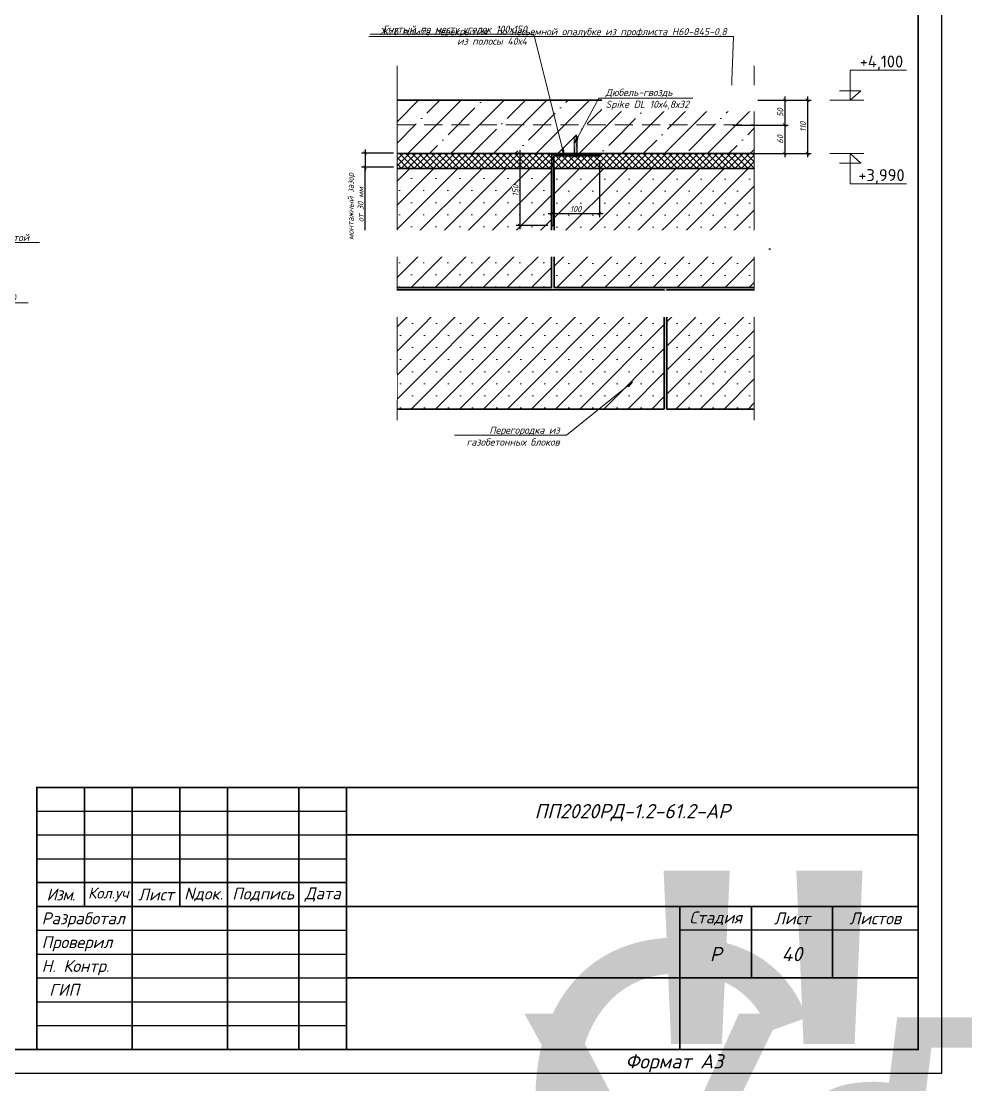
# Model space of a CAD drawing. Header units: millimetres. Extents: x -3689 to 2833879, y -661599 to -635850.
# Drawn here: x 2695755 to 2697738, y -660447 to -658215 of the extents above; entities that cross this region are included whole.
import ezdxf
from ezdxf import colors
from ezdxf.entities.mleader import LeaderData, LeaderLine
from ezdxf.enums import TextEntityAlignment as Align
from ezdxf.math import Vec2, Vec3

# ---------------------------------------------------------------- set-up
doc = ezdxf.new("R2018")
doc.units = ezdxf.units.MM
doc.header["$PDMODE"] = 35
doc.linetypes.add('невидимаяX2', pattern=[19.05, 12.7, -6.35])
doc.layers.get('Defpoints').update_dxf_attribs({"color": 4})
for name, color, linetype, lineweight in [('PDF _Заливка', 7, 'Continuous', 9), ('PDF _Основные линии', 7, 'Continuous', 35), ('PDF_Невидимые линии', 7, 'невидимаяX2', 20), ('PDF_Размеры', 7, 'Continuous', 20), ('PDF_Тонкая', 7, 'Continuous', 20), ('ВК-текст К1', 7, 'Continuous', 25), ('Выноски РД', 7, 'Continuous', 20)]:
    doc.layers.add(name, color=color, linetype=linetype, lineweight=lineweight)
doc.styles.add('IP', font='isocpeur.ttf')
doc.styles.add('SPDS', font='isocpeui.ttf')
doc.styles.add('М2.5', font='isocpeui.ttf', dxfattribs={"height": 2.5})
doc.styles.add('М3', font='isocpeui.ttf', dxfattribs={"height": 3})
doc.styles.add('стиль текст', font='isocpeui.ttf')
doc.dimstyles.new('м 2.5 анотатив', dxfattribs={"dimscale": 100, "dimtxt": 2.5, "dimasz": 1.5, "dimexe": 1.5, "dimexo": 0.625, "dimtad": 1, "dimdec": 0, "dimrnd": 5, "dimtxsty": 'SPDS', "dimblk": 'ARCHTICK', "dimcen": 2.5, "dimdle": 1.5, "dimclrd": 256, "dimclre": 256, "dimclrt": 256, "dimadec": 0, "dimazin": 0, "dimtfac": 1, "dimtdec": 0, "dimtmove": 1, "dimatfit": 3, "dimldrblk": 'OPEN30', "dimfxl": 1, "dimarcsym": 0})

# ---------------------------------------------------------------- blocks, each defined once
blk = doc.blocks.new('Дюбель гвоздь')
at = {"linetype": 'Continuous', "lineweight": 0}
blk.add_hatch(color=255, dxfattribs=at).paths.add_polyline_path([(-2.9, 0), (-2.9, 40), (0, 42.9), (2.9, 40), (2.9, 0)])
at = {"color": 7, "linetype": 'Continuous', "lineweight": 0}
for p, q in [((-2.9, 40), (0, 42.9)), ((-2.9, 0), (-2.9, 40)), ((-2.9, 40), (2.9, 40)), ((-2.4, 31), (-1.4, 32)), ((-2.4, 31), (-2.4, 27)), ((-2.4, 31), (2.4, 31)), ((-1.4, 32), (1.4, 32)), ((2.9, 40), (0, 42.9)), ((2.4, 31), (1.4, 32)), ((2.4, 31), (2.4, 27)), ((2.9, 0), (2.9, 40)), ((-5, 0), (5, 0)), ((-2.4, 19), (-2.4, 0)), ((2.4, 19), (2.4, 0))]:
    blk.add_line(p, q, dxfattribs=at)
at = {"color": 7, "linetype": 'Continuous', "lineweight": 0, "flags": 128}
blk.add_lwpolyline([(-2.9, 0), (-2.9, 40), (0, 42.9), (2.9, 40), (2.9, 0)], close=True, dxfattribs=at)
at = {"color": 7, "linetype": 'Continuous', "lineweight": 0}
for centre, radius, start, end in [((6.2, 23), 9.46, 154.9728, 205.0272), ((11, 23), 9.46, 154.9728, 205.0272), ((0, 5.1), 7.14, 225.5879, 314.4121)]:
    blk.add_arc(centre, radius, start, end, dxfattribs=at)
blk = doc.blocks.new('_Open')
at = {"color": 0, "linetype": 'ByBlock', "lineweight": -2}
for p, q in [((-1, 0.17), (0, 0)), ((-1, -0.17), (0, 0)), ((0, 0), (-1, 0))]:
    blk.add_line(p, q, dxfattribs=at)
blk = doc.blocks.new('_ARCHTICK')
at = {"color": 0, "linetype": 'ByBlock', "const_width": 0.15}
blk.add_lwpolyline([(-0.5, -0.5), (0.5, 0.5)], dxfattribs=at)
blk = doc.blocks.new('*D677')
at = {"layer": 'Defpoints', "color": 0}
for p in [(2696546.3, -658491.7), (2696476.8, -658521.7), (2696546.3, -658521.7)]:
    blk.add_point(p, dxfattribs=at)
at = {"layer": 'PDF_Размеры', "lineweight": -2}
for p, q in [((2696536.3, -658491.7), (2696469.3, -658491.7)), ((2696476.8, -658484.2), (2696476.8, -658529.2)), ((2696536.3, -658521.7), (2696469.3, -658521.7)), ((2696476.8, -658678.3), (2696476.8, -658521.7))]:
    blk.add_line(p, q, dxfattribs=at)
at = {"layer": 'PDF_Размеры', "lineweight": -2, "xscale": 7.5, "yscale": 7.5, "zscale": 7.5}
for p, rotation in [((2696476.8, -658491.7), 90), ((2696476.8, -658521.7), 270)]:
    blk.add_blockref('_ARCHTICK', p, dxfattribs=dict(at, rotation=rotation))
at = {"layer": 'PDF_Размеры', "insert": (2696457, -658603.9), "char_height": 12.5, "attachment_point": 5, "rotation": 90, "style": 'SPDS'}
blk.add_mtext('монтажный зазор\\P от 30 мм', dxfattribs=at)
blk = doc.blocks.new('_OPEN30')
at = {"color": 0, "linetype": 'ByBlock'}
for p, q in [((-1, 0.268), (0, 0)), ((0, 0), (-1, -0.268)), ((0, 0), (-1, 0))]:
    blk.add_line(p, q, dxfattribs=at)
blk = doc.blocks.new('*D667')
at = {"layer": 'Defpoints', "color": 0}
for p in [(2696871.3, -658493.1), (2696801.8, -658643.9), (2696872.9, -658643.9)]:
    blk.add_point(p, dxfattribs=at)
at = {"layer": 'PDF _Заливка', "lineweight": -2}
for p, q in [((2696858.8, -658493.1), (2696794.3, -658493.1)), ((2696801.8, -658485.6), (2696801.8, -658651.4)), ((2696860.4, -658643.9), (2696794.3, -658643.9))]:
    blk.add_line(p, q, dxfattribs=at)
at = {"layer": 'PDF _Заливка', "lineweight": -2, "xscale": 7.5, "yscale": 7.5, "zscale": 7.5}
for p, rotation in [((2696801.8, -658493.1), 90), ((2696801.8, -658643.9), 270)]:
    blk.add_blockref('_ARCHTICK', p, dxfattribs=dict(at, rotation=rotation))
at = {"layer": 'PDF _Заливка', "insert": (2696792.4, -658574.8), "char_height": 12.5, "attachment_point": 5, "rotation": 90, "style": 'SPDS', "bg_fill": 3, "box_fill_scale": 1.1, "bg_fill_color": 256, "bg_fill_true_color": 13158600, "bg_fill_transparency": 0}
blk.add_mtext(' 150', dxfattribs=at)
blk = doc.blocks.new('*D669')
at = {"layer": 'Defpoints', "color": 0}
for p in [(2696868.9, -658493.9), (2696968.9, -658493.9), (2696968.9, -658618.6)]:
    blk.add_point(p, dxfattribs=at)
at = {"layer": 'PDF _Заливка', "lineweight": -2}
for p, q in [((2696868.9, -658506.4), (2696868.9, -658626.1)), ((2696968.9, -658506.4), (2696968.9, -658626.1)), ((2696861.4, -658618.6), (2696976.4, -658618.6))]:
    blk.add_line(p, q, dxfattribs=at)
at = {"layer": 'PDF _Заливка', "lineweight": -2, "xscale": 7.5, "yscale": 7.5, "zscale": 7.5, "rotation": 180}
blk.add_blockref('_ARCHTICK', (2696868.9, -658618.6), dxfattribs=at)
at = {"layer": 'PDF _Заливка', "lineweight": -2, "xscale": 7.5, "yscale": 7.5, "zscale": 7.5}
blk.add_blockref('_ARCHTICK', (2696968.9, -658618.6), dxfattribs=at)
at = {"layer": 'PDF _Заливка', "insert": (2696918.9, -658609.2), "char_height": 12.5, "attachment_point": 5, "style": 'SPDS', "bg_fill": 3, "box_fill_scale": 1.1, "bg_fill_color": 256, "bg_fill_true_color": 13158600, "bg_fill_transparency": 0}
blk.add_mtext('100', dxfattribs=at)
blk = doc.blocks.new('*D693')
at = {"layer": 'Defpoints', "color": 0}
for p in [(2697241.2, -658432.9), (2697272.3, -658492.9), (2697357.7, -658492.9)]:
    blk.add_point(p, dxfattribs=at)
at = {"layer": 'PDF_Размеры', "lineweight": -2}
for p, q in [((2697357.7, -658425.4), (2697357.7, -658500.4)), ((2697248.7, -658432.9), (2697365.2, -658432.9)), ((2697279.8, -658492.9), (2697365.2, -658492.9))]:
    blk.add_line(p, q, dxfattribs=at)
at = {"layer": 'PDF_Размеры', "lineweight": -2, "xscale": 7.5, "yscale": 7.5, "zscale": 7.5}
for p, rotation in [((2697357.7, -658432.9), 90), ((2697357.7, -658492.9), 270)]:
    blk.add_blockref('_ARCHTICK', p, dxfattribs=dict(at, rotation=rotation))
at = {"layer": 'PDF_Размеры', "insert": (2697348.3, -658462.9), "char_height": 12.5, "attachment_point": 5, "rotation": 90, "style": 'SPDS'}
blk.add_mtext('60', dxfattribs=at)
blk = doc.blocks.new('*D695')
at = {"layer": 'Defpoints', "color": 0}
for p in [(2697293.9, -658380.9), (2697293.9, -658492.9), (2697405.7, -658492.9)]:
    blk.add_point(p, dxfattribs=at)
at = {"layer": 'PDF_Размеры', "lineweight": -2}
for p, q in [((2697301.4, -658380.9), (2697413.2, -658380.9)), ((2697405.7, -658373.4), (2697405.7, -658500.4)), ((2697301.4, -658492.9), (2697413.2, -658492.9))]:
    blk.add_line(p, q, dxfattribs=at)
at = {"layer": 'PDF_Размеры', "lineweight": -2, "xscale": 7.5, "yscale": 7.5, "zscale": 7.5}
for p, rotation in [((2697405.7, -658380.9), 90), ((2697405.7, -658492.9), 270)]:
    blk.add_blockref('_ARCHTICK', p, dxfattribs=dict(at, rotation=rotation))
at = {"layer": 'PDF_Размеры', "insert": (2697396.3, -658436.9), "char_height": 12.5, "attachment_point": 5, "rotation": 90, "style": 'SPDS'}
blk.add_mtext('110', dxfattribs=at)
blk = doc.blocks.new('*U533')
at = {"color": 0, "linetype": 'ByBlock', "lineweight": 18}
for points in [[(863, 200), (1313, 200), (1088, 0), (1088, 633), (2267, 633)], [(660, 0), (1374, 0)]]:
    blk.add_lwpolyline(points, dxfattribs=at)
at = {"color": 0, "linetype": 'ByBlock', "lineweight": 5, "style": 'IP'}
blk.add_attdef('LEVEL', text='', height=200, dxfattribs=at).set_placement((1678, 768), align=Align.MIDDLE_CENTER)
blk = doc.blocks.new('*D697')
at = {"layer": 'Defpoints', "color": 0}
for p in [(2697293.9, -658380.9), (2697293.9, -658432.9), (2697357.7, -658432.9)]:
    blk.add_point(p, dxfattribs=at)
at = {"layer": 'PDF_Размеры', "lineweight": -2}
for p, q in [((2697301.4, -658380.9), (2697365.2, -658380.9)), ((2697357.7, -658373.4), (2697357.7, -658440.4)), ((2697301.4, -658432.9), (2697365.2, -658432.9))]:
    blk.add_line(p, q, dxfattribs=at)
at = {"layer": 'PDF_Размеры', "lineweight": -2, "xscale": 7.5, "yscale": 7.5, "zscale": 7.5}
for p, rotation in [((2697357.7, -658380.9), 90), ((2697357.7, -658432.9), 270)]:
    blk.add_blockref('_ARCHTICK', p, dxfattribs=dict(at, rotation=rotation))
at = {"layer": 'PDF_Размеры', "insert": (2697348.4, -658406.9), "char_height": 12.5, "attachment_point": 5, "rotation": 90, "style": 'SPDS'}
blk.add_mtext('50', dxfattribs=at)
blk = doc.blocks.new('*U532')
at = {"color": 0, "linetype": 'ByBlock', "lineweight": 18}
for points in [[(660, 1266), (1374, 1266)], [(863, 1066), (1313, 1066), (1088, 1266), (1088, 633), (2267, 633)]]:
    blk.add_lwpolyline(points, dxfattribs=at)
at = {"color": 0, "linetype": 'ByBlock', "lineweight": 5, "style": 'IP'}
blk.add_attdef('LEVEL', text='', height=200, dxfattribs=at).set_placement((1678, 768), align=Align.MIDDLE_CENTER)
blk = doc.blocks.new('*U601')
blk.add_lwpolyline([(0, 0), (297, 0), (297, 420), (0, 420)], close=True)
at = {"const_width": 0.35}
for points in [[(20, 5), (292, 5), (292, 415), (20, 415)], [(107, 60), (292, 60), (292, 5), (107, 5)]]:
    blk.add_lwpolyline(points, close=True, dxfattribs=at)
for points in [[(117, 35), (117, 60)], [(127, 5), (127, 60)], [(137, 35), (137, 60)], [(147, 5), (147, 60)], [(162, 60), (162, 5)], [(172, 60), (172, 5)], [(292, 50), (172, 50)], [(107, 40), (172, 40)], [(107, 35), (172, 35)], [(172, 35), (292, 35)], [(242, 35), (242, 5)], [(257, 35), (257, 20)], [(274, 20), (274, 35)], [(292, 20), (172, 20)]]:
    blk.add_lwpolyline(points, dxfattribs=at)
for points in [[(107, 55), (172, 55)], [(107, 50), (172, 50)], [(107, 45), (172, 45)], [(107, 30), (172, 30)], [(292, 30), (242, 30)], [(107, 25), (172, 25)], [(107, 20), (172, 20)], [(107, 15), (172, 15)], [(107, 10), (172, 10)]]:
    blk.add_lwpolyline(points)
at = {"attachment_point": 5, "style": 'М2.5'}
for s, insert, char_height, width in [('{\\T0.9;Изм.}', (112, 37.5), 2.5, 10), ('Кол.уч', (122, 37.5), 2.3, 10), ('Лист', (132, 37.5), 2.5, 10), ('Nдок.', (142, 37.5), 2.5, 10), ('Подпись', (154.5, 37.5), 2.5, 15), ('Дата', (167, 37.5), 2.5, 10), ('Стадия', (249.5, 32.5), 2.5, 10), ('Лист', (265.5, 32.5), 2.5, 10), ('Листов', (283, 32.5), 2.5, 10)]:
    blk.add_mtext(s, dxfattribs=dict(at, insert=insert, char_height=char_height, width=width))
at = {"style": 'М2.5'}
for tag, height, p in [('ГРАФА_ЗАКАЗЧИК', 2.5, (177.05, 55)), ('ГРАФА_10Ф3-1', 2.5, (108, 32.5)), ('ГРАФА_13Ф3-1', 2.5, (163, 32.5)), ('ГРАФА_10Ф3-2', 2.5, (108, 27.5)), ('ГРАФА_13Ф3-2', 2.5, (163, 27.5)), ('ГРАФА_10Ф3-3', 2.5, (108, 22.5)), ('ГРАФА_13Ф3-3', 2.5, (163, 22.5)), ('ГРАФА_10Ф3-4', 2.5, (108, 17.5)), ('ГРАФА_13Ф3-4', 2.5, (163, 17.5)), ('ГРАФА_10Ф3-5', 2.5, (108, 12.5)), ('ГРАФА_13Ф3-5', 2.5, (163, 12.5)), ('ГРАФА_10Ф3-6', 2.5, (108, 7.5)), ('ГРАФА_13Ф3-6', 2.5, (163, 7.5)), ('СВОЙСТВА_2', 3, (252.57, 2.5)), ('ФОРМАТ', 3, (230.51, 2.5))]:
    blk.add_attdef(tag, text='', height=height, dxfattribs=at).set_placement(p, align=Align.MIDDLE_LEFT)
at = {"style": 'М3'}
for tag, p in [('ГРАФА_1Ф3', (232, 55)), ('ГРАФА_6Ф3', (249.5, 25)), ('ГРАФА_7Ф3', (265.5, 25)), ('ГРАФА_8Ф3', (283, 25))]:
    blk.add_attdef(tag, text='', height=3, dxfattribs=at).set_placement(p, align=Align.MIDDLE_CENTER)
at = {"lineweight": 30, "flags": 104}
for tag, height, p in [('ГРАФА_2Ф3', 2.4, (232, 42.5)), ('ГРАФА_3Ф3', 2.5, (207, 27.5)), ('ГРАФА_4Ф3', 2.5, (207, 12.5))]:
    blk.add_attdef(tag, text='', height=height, dxfattribs=at).set_placement(p, align=Align.MIDDLE_CENTER)

msp = doc.modelspace()

# ---------------------------------------------------------------- hatches: boundary and pattern name
at = {"layer": 'PDF _Заливка'}
h = msp.add_hatch(dxfattribs=at)
h.set_pattern_fill('ANSI35', color=256, scale=10)
h.set_pattern_definition([(45, (5324.75, -1536.29), (-44.9012806, 44.9012806), []), (45, (5369.654, -1536.29), (-44.9012806, 44.9012806), [79.375, -15.875, 0, -15.875])])
h.paths.add_polyline_path([(2697293.91, -658380.94), (2696543.91, -658380.94), (2696543.91, -658492.86), (2697293.91, -658492.86)])
at = {"layer": 'PDF _Заливка', "true_color": 0x636466}
h = msp.add_hatch(dxfattribs=at)
h.set_pattern_fill('SACNCR', color=251, scale=15)
h.set_pattern_definition([(45, (6734.243, 256.25), (-25.25697034, 25.25697034), []), (45, (6759.5, 256.25), (-25.25697034, 25.25697034), [0, -35.71875])])
h.paths.add_polyline_path([(2697259.56, -658668.21), (2697293.91, -658655.71), (2697293.91, -658523.96), (2696873.91, -658523.96), (2696873.91, -658773.96), (2697293.91, -658773.96), (2697293.91, -658705.71), (2697328.25, -658693.21)])
h.paths.add_polyline_path([(2697105.02, -658778.96), (2696543.91, -658778.96), (2696543.91, -659028.96), (2697105.02, -659028.96)])
h.paths.add_polyline_path([(2697293.91, -658778.96), (2697110.02, -658778.96), (2697110.02, -659028.96), (2697293.91, -659028.96)])
at = {"layer": 'PDF _Заливка', "true_color": 0x939598}
h = msp.add_hatch(color=252, dxfattribs=at)
h.dxf.hatch_style = 1
h.paths.add_polyline_path([(2697293.91, -658773.96), (2696543.91, -658773.96), (2696543.91, -658778.96), (2697293.91, -658778.96)])
h = msp.add_hatch(color=252, dxfattribs=at)
h.dxf.hatch_style = 1
h.paths.add_polyline_path([(2697110.02, -659028.96), (2697110.02, -658778.96), (2697105.02, -658778.96), (2697105.02, -659028.96)])
at = {"layer": 'ВК-текст К1', "true_color": 0x636466}
h = msp.add_hatch(dxfattribs=at)
h.set_pattern_fill('ANSI37', color=251, scale=3)
h.set_pattern_definition([(45, (1795.744, -825.107), (-6.73519209, 6.73519209), []), (135, (1795.744, -825.107), (-6.73519209, -6.73519209), [])])
h.paths.add_polyline_path([(2696543.91, -658493.94), (2697293.91, -658493.92), (2697293.91, -658523.92), (2696543.91, -658523.94)])

# ---------------------------------------------------------------- linework, layer by layer
at = {"layer": 'PDF _Основные линии'}
for p, q in [((2696543.91, -658778.96), (2697105.02, -658778.96)), ((2697105.02, -658778.96), (2697105.02, -659028.96)), ((2697110.02, -658778.96), (2697293.91, -658778.96)), ((2697110.02, -659028.96), (2697110.02, -658778.96)), ((2697105.02, -659028.96), (2696543.91, -659028.96)), ((2697293.91, -659028.96), (2697110.02, -659028.96))]:
    msp.add_line(p, q, dxfattribs=at)
for points in [[(2696543.91, -658380.94), (2697293.91, -658380.94)], [(2696543.91, -658492.86), (2697293.91, -658492.86)]]:
    msp.add_lwpolyline(points, dxfattribs=at)
at = {"layer": 'PDF_Невидимые линии', "ltscale": 3}
msp.add_lwpolyline([(2696543.91, -658432.86), (2697293.91, -658432.86)], dxfattribs=at)
at = {"layer": 'PDF_Тонкая', "linetype": 'Continuous'}
for points in [[(2696543.91, -658308.7), (2696543.91, -658655.71), (2696509.56, -658668.21), (2696578.25, -658693.21), (2696543.91, -658705.71), (2696543.91, -659052.29)], [(2697293.91, -658308.7), (2697293.91, -658655.71), (2697259.56, -658668.21), (2697328.25, -658693.21), (2697293.91, -658705.71), (2697293.91, -659052.29)]]:
    msp.add_lwpolyline(points, dxfattribs=at)

# ---------------------------------------------------------------- block references
at = {"layer": 'Выноски РД', "lineweight": 0}
ref = msp.add_blockref('*U532', (2697386.46, -658619.42), dxfattribs=dict(at, xscale=0.1, yscale=0.1, zscale=0.1))
ref.add_attrib('LEVEL', '+3,990', dxfattribs={"layer": '0', "color": 0, "linetype": 'ByBlock', "lineweight": 5, "height": 25, "style": 'IP'}).set_placement((2697560.88, -658538.02), align=Align.MIDDLE_CENTER)

# ---------------------------------------------------------------- dimensions: what is measured, and where the dimension line sits
at = {"layer": 'PDF_Размеры'}
dim = msp.add_linear_dim(base=(2696476.78, -658521.75), p1=(2696546.26, -658491.66), p2=(2696546.26, -658521.75), angle=90, text='монтажный зазор\\P от <> мм', dimstyle='м 2.5 анотатив', override={"dimexo": 2}, dxfattribs=at)
dim.commit()
dim.dimension.update_dxf_attribs({"geometry": '*D677', "text_midpoint": (2696457.61, -658603.89), "dimtype": 160})

# ---------------------------------------------------------------- leaders
at = {"layer": 'Выноски РД'}
ml = msp.add_multileader_mtext('Standard', dxfattribs=at)
ml.set_content('Ж/б плита перекрытия  по несъемной опалубке из профлиста Н60-845-0,8', color=256, style='стиль текст')
ml.set_leader_properties(lineweight=15)
ml.set_arrow_properties(name='OPEN')
ml.build(insert=Vec2(0, 0))
ml.multileader.update_dxf_attribs({"text_left_attachment_type": 6, "text_right_attachment_type": 6, "dogleg_length": 0.36, "arrow_head_size": 12.5, "scale": 5})
ctx = ml.context
ctx.base_point, ctx.scale, ctx.char_height, ctx.arrow_head_size, ctx.landing_gap_size, ctx.plane_origin = Vec3(2696601.41, -658247.48), 5, 15, 12.5, 12.5, Vec3(2697578.1, -658769.12)
ctx.left_attachment, ctx.right_attachment, ctx.text_align_type = 6, 6, 2
notes = []
notes.append((ctx, [(1, (1, 1, 0), (2697250.25, -658247.48), (-1, 0), 1.8, [(0, [(2697245.23, -658371.13)], 0, [])])]))
ctx.mtext.insert, ctx.mtext.width, ctx.mtext.alignment, ctx.mtext.flow_direction = Vec3(2697235.95, -658229.48), 741.9127, 3, 5
ml = msp.add_multileader_mtext('Standard', dxfattribs=at)
ml.set_content('Перегородка из \\Pгазобетонных блоков', color=256, style='стиль текст')
ml.set_leader_properties(lineweight=15)
ml.set_arrow_properties(name='OPEN')
ml.build(insert=Vec2(0, 0))
ml.multileader.update_dxf_attribs({"text_left_attachment_type": 6, "text_right_attachment_type": 6, "dogleg_length": 0.36, "arrow_head_size": 12.5, "scale": 5})
ctx = ml.context
ctx.base_point, ctx.scale, ctx.char_height, ctx.arrow_head_size, ctx.landing_gap_size, ctx.plane_origin = Vec3(2696664.07, -659083.82), 5, 15, 12.5, 12.5, Vec3(2697913.62, -659603.71)
ctx.left_attachment, ctx.right_attachment, ctx.text_align_type = 6, 6, 2
notes.append((ctx, [(1, (1, 1, 0), (2696899.49, -659083.82), (-1, 0), 1.8, [(0, [(2697038.22, -658972.69)], 0, [])])]))
ctx.mtext.insert, ctx.mtext.width, ctx.mtext.alignment, ctx.mtext.flow_direction = Vec3(2696885.19, -659065.82), 370.9564, 3, 5
for ctx, leaders in notes:
    for number, flags, end, landing, length, lines in leaders:
        leader = LeaderData()
        leader.index, (leader.has_last_leader_line, leader.has_dogleg_vector, leader.attachment_direction) = number, flags
        leader.last_leader_point, leader.dogleg_vector, leader.dogleg_length = Vec3(end), Vec3(landing), length
        for number, points, colour, breaks in lines:
            line = LeaderLine()
            line.index, line.vertices, line.color, line.breaks = number, Vec3.list(points), colors.encode_raw_color(colour), breaks
            leader.lines.append(line)
        ctx.leaders.append(leader)

# ---------------------------------------------------------------- next in the draw order: dimensions: what is measured, and where the dimension line sits
at = {"layer": 'PDF _Заливка'}
dim = msp.add_linear_dim(base=(2696968.91, -658618.56), p1=(2696868.91, -658493.92), p2=(2696968.91, -658493.92), dimstyle='м 2.5 анотатив', override={"dimexo": 2.5, "dimtfill": 1}, dxfattribs=at)
dim.commit()
dim.dimension.update_dxf_attribs({"geometry": '*D669', "text_midpoint": (2696918.91, -658609.19)})

# ---------------------------------------------------------------- next in the draw order: leaders
at = {"layer": 'Выноски РД'}
ml = msp.add_multileader_mtext('Standard', dxfattribs=at)
ml.set_content('Перегородка из \\Pгазобетонных блоков', color=256, style='стиль текст')
ml.set_leader_properties(lineweight=15)
ml.set_arrow_properties(name='OPEN')
ml.build(insert=Vec2(0, 0))
ml.multileader.update_dxf_attribs({"text_left_attachment_type": 6, "text_right_attachment_type": 6, "dogleg_length": 0.36, "arrow_head_size": 12.5, "scale": 5})
ctx = ml.context
ctx.base_point, ctx.scale, ctx.char_height, ctx.arrow_head_size, ctx.landing_gap_size, ctx.plane_origin = Vec3(2695391.31, -658980.27), 5, 15, 12.5, 12.5, Vec3(2695949.24, -659602.64)
ctx.left_attachment, ctx.right_attachment = 6, 6
notes = []
notes.append((ctx, [(0, (1, 1, 0), (2695389.51, -658980.27), (1, 0), 1.8, [(0, [(2695262.12, -658891.46)], 0, [])])]))
ctx.mtext.insert, ctx.mtext.width, ctx.mtext.flow_direction = Vec3(2695403.81, -658962.27), 226.5262, 5
ctx.mtext.has_bg_fill, ctx.mtext.bg_color, ctx.mtext.bg_scale_factor, ctx.mtext.bg_transparency, ctx.mtext.use_window_bg_color = 1, -1027028792, 1.5, 0, 1
ml = msp.add_multileader_mtext('Standard', dxfattribs=at)
ml.set_content('Цифровые оси', color=256, style='стиль текст')
ml.set_leader_properties(lineweight=15)
ml.build(insert=Vec2(0, 0))
ml.multileader.update_dxf_attribs({"text_left_attachment_type": 6, "text_right_attachment_type": 6, "dogleg_length": 0.36, "arrow_head_size": 12.5, "scale": 5})
ctx = ml.context
ctx.base_point, ctx.scale, ctx.char_height, ctx.arrow_head_size, ctx.landing_gap_size, ctx.plane_origin = Vec3(2695500.4, -659119.64), 5, 15, 12.5, 12.5, Vec3(2696067.76, -659702.16)
ctx.left_attachment, ctx.right_attachment = 6, 6
notes.append((ctx, [(0, (1, 1, 0), (2695498.6, -659119.64), (1, 0), 1.8, [(0, [(2695466.42, -659166.23)], 0, [])])]))
ctx.mtext.insert, ctx.mtext.width, ctx.mtext.flow_direction = Vec3(2695512.9, -659100.14), 226.5262, 5
ctx.mtext.has_bg_fill, ctx.mtext.bg_color, ctx.mtext.bg_scale_factor, ctx.mtext.bg_transparency, ctx.mtext.use_window_bg_color = 1, -1027028792, 1.5, 0, 1
for ctx, leaders in notes:
    for number, flags, end, landing, length, lines in leaders:
        leader = LeaderData()
        leader.index, (leader.has_last_leader_line, leader.has_dogleg_vector, leader.attachment_direction) = number, flags
        leader.last_leader_point, leader.dogleg_vector, leader.dogleg_length = Vec3(end), Vec3(landing), length
        for number, points, colour, breaks in lines:
            line = LeaderLine()
            line.index, line.vertices, line.color, line.breaks = number, Vec3.list(points), colors.encode_raw_color(colour), breaks
            leader.lines.append(line)
        ctx.leaders.append(leader)

# ---------------------------------------------------------------- next in the draw order: hatches: boundary and pattern name
at = {"layer": 'PDF _Заливка', "true_color": 0x636466}
h = msp.add_hatch(dxfattribs=at)
h.set_pattern_fill('SACNCR', color=251, scale=15)
h.set_pattern_definition([(45, (6808.214, -1535.895), (-25.25697034, 25.25697034), []), (45, (6833.47, -1535.895), (-25.25697034, 25.25697034), [0, -35.71875])])
h.paths.add_polyline_path([(2696867.91, -658523.96), (2696543.91, -658523.96), (2696543.91, -658655.71), (2696509.56, -658668.21), (2696578.25, -658693.21), (2696543.91, -658705.71), (2696543.91, -658773.96), (2696867.91, -658773.96)])

# ---------------------------------------------------------------- next in the draw order: linework, layer by layer
at = {"layer": 'PDF _Основные линии'}
for points in [[(2696868.91, -658643.92), (2696868.91, -658493.92), (2696968.91, -658493.92), (2696968.91, -658497.92), (2696872.91, -658497.92), (2696872.91, -658643.92), (2696868.91, -658643.92)], [(2696543.91, -658523.96), (2696867.91, -658523.96), (2696867.91, -658773.96), (2696543.91, -658773.96), (2696543.91, -658773.96)], [(2696872.91, -658523.96), (2697293.91, -658523.96), (2697293.91, -658523.96)], [(2697293.91, -658773.96), (2697293.91, -658773.96), (2696873.91, -658773.96), (2696873.91, -658523.96)]]:
    msp.add_lwpolyline(points, dxfattribs=at)

# ---------------------------------------------------------------- next in the draw order: block references
at = {"layer": 'PDF _Заливка'}
msp.add_blockref('Дюбель гвоздь', (2696918.91, -658497.96), dxfattribs=at)

# ---------------------------------------------------------------- next in the draw order: leaders
at = {"layer": 'Выноски РД'}
ml = msp.add_multileader_mtext('Standard', dxfattribs=at)
ml.set_content('Гнутый по месту уголок 100х150 \\Pиз полосы 40х4', color=256, style='стиль текст')
ml.set_leader_properties(lineweight=15)
ml.set_arrow_properties(name='OPEN')
ml.build(insert=Vec2(0, 0))
ml.multileader.update_dxf_attribs({"text_left_attachment_type": 6, "text_right_attachment_type": 6, "dogleg_length": 0.36, "arrow_head_size": 12.5, "scale": 5})
ctx = ml.context
ctx.base_point, ctx.scale, ctx.char_height, ctx.arrow_head_size, ctx.landing_gap_size, ctx.plane_origin = Vec3(2696481.24, -658242.42), 5, 15, 12.5, 12.5, Vec3(2697645.04, -659269.76)
ctx.left_attachment, ctx.right_attachment, ctx.text_align_type = 6, 6, 2
notes = []
notes.append((ctx, [(1, (1, 1, 0), (2696830.88, -658242.42), (-1, 0), 1.8, [(0, [(2696894.54, -658495.66)], 0, [])])]))
ctx.mtext.insert, ctx.mtext.width, ctx.mtext.defined_height, ctx.mtext.alignment, ctx.mtext.flow_direction = Vec3(2696816.58, -658224.42), 690.6624, 36, 3, 5
for ctx, leaders in notes:
    for number, flags, end, landing, length, lines in leaders:
        leader = LeaderData()
        leader.index, (leader.has_last_leader_line, leader.has_dogleg_vector, leader.attachment_direction) = number, flags
        leader.last_leader_point, leader.dogleg_vector, leader.dogleg_length = Vec3(end), Vec3(landing), length
        for number, points, colour, breaks in lines:
            line = LeaderLine()
            line.index, line.vertices, line.color, line.breaks = number, Vec3.list(points), colors.encode_raw_color(colour), breaks
            leader.lines.append(line)
        ctx.leaders.append(leader)

# ---------------------------------------------------------------- next in the draw order: dimensions: what is measured, and where the dimension line sits
at = {"layer": 'PDF _Заливка'}
dim = msp.add_linear_dim(base=(2696801.78, -658643.92), p1=(2696871.26, -658493.12), p2=(2696872.91, -658643.92), angle=90, text=' <>', dimstyle='м 2.5 анотатив', override={"dimexo": 2.5, "dimtfill": 1}, dxfattribs=at)
dim.commit()
dim.dimension.update_dxf_attribs({"geometry": '*D667', "text_midpoint": (2696801.78, -658574.79), "dimtype": 160})

# ---------------------------------------------------------------- next in the draw order: leaders
at = {"layer": 'Выноски РД'}
ml = msp.add_multileader_mtext('Standard', dxfattribs=at)
ml.set_content('Дюбель-гвоздь \\PSpike DL 10х4,8х32', color=256, style='стиль текст')
ml.set_leader_properties(lineweight=15)
ml.set_arrow_properties(name='OPEN')
ml.build(insert=Vec2(0, 0))
ml.multileader.update_dxf_attribs({"text_left_attachment_type": 6, "text_right_attachment_type": 6, "dogleg_length": 0.36, "arrow_head_size": 12.5, "scale": 5})
ctx = ml.context
ctx.base_point, ctx.scale, ctx.char_height, ctx.arrow_head_size, ctx.landing_gap_size, ctx.plane_origin = Vec3(2696969.14, -658376.48), 5, 15, 12.5, 12.5, Vec3(2696739.83, -658784.84)
ctx.left_attachment, ctx.right_attachment = 6, 6
notes = []
notes.append((ctx, [(0, (1, 1, 0), (2696967.34, -658376.48), (1, 0), 1.8, [(0, [(2696916.51, -658470.98)], 0, [])])]))
ctx.mtext.insert, ctx.mtext.width, ctx.mtext.defined_height, ctx.mtext.flow_direction = Vec3(2696981.64, -658356.98), 212.6365, 66.24, 5
ctx.mtext.has_bg_fill, ctx.mtext.bg_color, ctx.mtext.bg_scale_factor, ctx.mtext.bg_transparency, ctx.mtext.use_window_bg_color = 1, -1027028792, 1.5, 0, 1
for ctx, leaders in notes:
    for number, flags, end, landing, length, lines in leaders:
        leader = LeaderData()
        leader.index, (leader.has_last_leader_line, leader.has_dogleg_vector, leader.attachment_direction) = number, flags
        leader.last_leader_point, leader.dogleg_vector, leader.dogleg_length = Vec3(end), Vec3(landing), length
        for number, points, colour, breaks in lines:
            line = LeaderLine()
            line.index, line.vertices, line.color, line.breaks = number, Vec3.list(points), colors.encode_raw_color(colour), breaks
            leader.lines.append(line)
        ctx.leaders.append(leader)

# ---------------------------------------------------------------- next in the draw order: block references
at = {"layer": 'Выноски РД', "lineweight": 0}
ref = msp.add_blockref('*U533', (2697386.46, -658380.94), dxfattribs=dict(at, xscale=0.1, yscale=0.1, zscale=0.1))
ref.add_attrib('LEVEL', '+4,100', dxfattribs={"layer": '0', "color": 0, "linetype": 'ByBlock', "lineweight": 5, "height": 25, "style": 'IP'}).set_placement((2697560.88, -658299.54), align=Align.MIDDLE_CENTER)

# ---------------------------------------------------------------- next in the draw order: dimensions: what is measured, and where the dimension line sits
at = {"layer": 'PDF_Размеры'}
dim = msp.add_linear_dim(base=(2697357.74, -658432.86), p1=(2697293.91, -658380.94), p2=(2697293.91, -658432.86), angle=90, dimstyle='м 2.5 анотатив', override={"dimexo": 1.5}, dxfattribs=at)
dim.commit()
dim.dimension.update_dxf_attribs({"geometry": '*D697', "text_midpoint": (2697348.37, -658406.9)})

# ---------------------------------------------------------------- next in the draw order: leaders
at = {"layer": 'Выноски РД'}
ml = msp.add_multileader_mtext('Standard', dxfattribs=at)
ml.set_content('Заполнение минеральной ватой\\Pплотностью 10-35 кг/м3', color=256, style='стиль текст')
ml.set_leader_properties(lineweight=15)
ml.set_arrow_properties(name='OPEN')
ml.build(insert=Vec2(0, 0))
ml.multileader.update_dxf_attribs({"text_left_attachment_type": 6, "text_right_attachment_type": 6, "dogleg_length": 0.36, "arrow_head_size": 12.5, "scale": 5})
ctx = ml.context
ctx.base_point, ctx.scale, ctx.char_height, ctx.arrow_head_size, ctx.landing_gap_size, ctx.plane_origin = Vec3(2695449.52, -658679.6), 5, 15, 12.5, 12.5, Vec3(2696013.89, -659203.65)
ctx.left_attachment, ctx.right_attachment = 6, 6
notes = []
notes.append((ctx, [(0, (1, 1, 0), (2695447.72, -658679.6), (1, 0), 1.8, [(0, [(2695290.46, -658506.79)], 0, [])])]))
ctx.mtext.insert, ctx.mtext.width, ctx.mtext.flow_direction = Vec3(2695462.02, -658661.6), 370.9564, 5
ctx.mtext.has_bg_fill, ctx.mtext.bg_color, ctx.mtext.bg_scale_factor, ctx.mtext.bg_transparency, ctx.mtext.use_window_bg_color = 1, -1027028792, 1.5, 0, 1
for ctx, leaders in notes:
    for number, flags, end, landing, length, lines in leaders:
        leader = LeaderData()
        leader.index, (leader.has_last_leader_line, leader.has_dogleg_vector, leader.attachment_direction) = number, flags
        leader.last_leader_point, leader.dogleg_vector, leader.dogleg_length = Vec3(end), Vec3(landing), length
        for number, points, colour, breaks in lines:
            line = LeaderLine()
            line.index, line.vertices, line.color, line.breaks = number, Vec3.list(points), colors.encode_raw_color(colour), breaks
            leader.lines.append(line)
        ctx.leaders.append(leader)

# ---------------------------------------------------------------- next in the draw order: dimensions: what is measured, and where the dimension line sits
at = {"layer": 'PDF_Размеры'}
for base, p1, p2, picture, middle in [((2697405.67, -658492.86), (2697293.91, -658380.94), (2697293.91, -658492.86), '*D695', (2697396.29, -658436.9)), ((2697357.65, -658492.86), (2697241.22, -658432.86), (2697272.34, -658492.86), '*D693', (2697348.28, -658462.86))]:
    dim = msp.add_linear_dim(base=base, p1=p1, p2=p2, angle=90, dimstyle='м 2.5 анотатив', override={"dimexo": 1.5}, dxfattribs=at)
    dim.commit()
    dim.dimension.update_dxf_attribs({"geometry": picture, "text_midpoint": middle})

# ---------------------------------------------------------------- next in the draw order: leaders
at = {"layer": 'Выноски РД'}
ml = msp.add_multileader_mtext('Standard', dxfattribs=at)
ml.set_content('Дюбель-гвоздь \\PSpike DL 10х4,8х32', color=256, style='стиль текст')
ml.set_leader_properties(lineweight=15)
ml.set_arrow_properties(name='OPEN')
ml.build(insert=Vec2(0, 0))
ml.multileader.update_dxf_attribs({"text_left_attachment_type": 6, "text_right_attachment_type": 6, "dogleg_length": 0.36, "arrow_head_size": 12.5, "scale": 5})
ctx = ml.context
ctx.base_point, ctx.scale, ctx.char_height, ctx.arrow_head_size, ctx.landing_gap_size, ctx.plane_origin = Vec3(2695421.1, -658562.66), 5, 15, 12.5, 12.5, Vec3(2695195.89, -658768.05)
ctx.left_attachment, ctx.right_attachment = 6, 6
notes = []
notes.append((ctx, [(0, (1, 1, 0), (2695419.3, -658562.66), (1, 0), 1.8, [(0, [(2695237.67, -658466.89)], 0, [])])]))
ctx.mtext.insert, ctx.mtext.width, ctx.mtext.flow_direction = Vec3(2695433.6, -658543.16), 370.9564, 5
ml = msp.add_multileader_mtext('Standard', dxfattribs=at)
ml.set_content('Гнутый по месту уголок 100х150 \\Pиз полосы 40х4', color=256, style='стиль текст')
ml.set_leader_properties(lineweight=15)
ml.set_arrow_properties(name='OPEN')
ml.build(insert=Vec2(0, 0))
ml.multileader.update_dxf_attribs({"text_left_attachment_type": 6, "text_right_attachment_type": 6, "dogleg_length": 0.36, "arrow_head_size": 12.5, "scale": 5})
ctx = ml.context
ctx.base_point, ctx.scale, ctx.char_height, ctx.arrow_head_size, ctx.landing_gap_size, ctx.plane_origin = Vec3(2695428.15, -658806.43), 5, 15, 12.5, 12.5, Vec3(2696013.89, -659339.75)
ctx.left_attachment, ctx.right_attachment = 6, 6
notes.append((ctx, [(0, (1, 1, 0), (2695426.35, -658806.43), (1, 0), 1.8, [(0, [(2695237.76, -658615.11)], 0, [])])]))
ctx.mtext.insert, ctx.mtext.width, ctx.mtext.flow_direction = Vec3(2695440.65, -658788.43), 370.9564, 5
ctx.mtext.has_bg_fill, ctx.mtext.bg_color, ctx.mtext.bg_scale_factor, ctx.mtext.bg_transparency, ctx.mtext.use_window_bg_color = 1, -1027028792, 1.5, 0, 1
for ctx, leaders in notes:
    for number, flags, end, landing, length, lines in leaders:
        leader = LeaderData()
        leader.index, (leader.has_last_leader_line, leader.has_dogleg_vector, leader.attachment_direction) = number, flags
        leader.last_leader_point, leader.dogleg_vector, leader.dogleg_length = Vec3(end), Vec3(landing), length
        for number, points, colour, breaks in lines:
            line = LeaderLine()
            line.index, line.vertices, line.color, line.breaks = number, Vec3.list(points), colors.encode_raw_color(colour), breaks
            leader.lines.append(line)
        ctx.leaders.append(leader)

# ---------------------------------------------------------------- next in the draw order: block references
at = {"layer": 'Defpoints'}
ref = msp.add_blockref('*U601', (2694717.83, -660423.02), dxfattribs=dict(at, xscale=10, yscale=10, zscale=10))
ref.add_attrib('ГРАФА_1Ф3', 'ПП2020РД-1.2-61.2-АР', dxfattribs={"layer": '0', "height": 30, "style": 'М3'}).set_placement((2697037.83, -659873.02), align=Align.MIDDLE_CENTER)
lines = msp.add_mtext('"Аэропортовый комплекс на аэродроме "Левашово". I этап. Сектор гражданской авиации (создание технической возможности эксплуатации гражданских судов по МК-258). Этап I.II', dxfattribs={"layer": '0', "insert": (2697037.83, -659998.02), "char_height": 1156.26849, "attachment_point": 1})
ref.add_attrib('ГРАФА_2Ф3', '', (2697037.83, -659998.02), dxfattribs={"flags": 104}).embed_mtext(lines)
lines = msp.add_mtext('Служебное здание ССТ со столовой', dxfattribs={"layer": '0', "insert": (2696787.83, -660148.02), "char_height": 680.5059, "attachment_point": 1})
ref.add_attrib('ГРАФА_3Ф3', '', (2696787.83, -660148.02), dxfattribs={"flags": 104}).embed_mtext(lines)
lines = msp.add_mtext('Узел примыкания перегородки из газобетона к перекрытию', dxfattribs={"layer": '0', "insert": (2696787.83, -660298.02), "char_height": 656.0288, "attachment_point": 1})
ref.add_attrib('ГРАФА_4Ф3', '', (2696787.83, -660298.02), dxfattribs={"flags": 104}).embed_mtext(lines)
ref.add_attrib('ГРАФА_6Ф3', 'Р', dxfattribs={"layer": '0', "height": 30, "style": 'М3'}).set_placement((2697212.83, -660173.02), align=Align.MIDDLE_CENTER)
ref.add_attrib('ГРАФА_7Ф3', '40', dxfattribs={"layer": '0', "height": 30, "style": 'М3'}).set_placement((2697372.83, -660173.02), align=Align.MIDDLE_CENTER)
ref.add_attrib('ГРАФА_10Ф3-1', 'Разработал', dxfattribs={"layer": '0', "height": 25, "style": 'М2.5'}).set_placement((2695797.83, -660098.02), align=Align.MIDDLE_LEFT)
ref.add_attrib('ГРАФА_10Ф3-2', 'Проверил', dxfattribs={"layer": '0', "height": 25, "style": 'М2.5'}).set_placement((2695797.83, -660148.02), align=Align.MIDDLE_LEFT)
ref.add_attrib('ГРАФА_10Ф3-3', 'Н. Контр.', dxfattribs={"layer": '0', "height": 25, "style": 'М2.5'}).set_placement((2695797.83, -660198.02), align=Align.MIDDLE_LEFT)
ref.add_attrib('ГРАФА_10Ф3-4', ' ГИП', dxfattribs={"layer": '0', "height": 25, "style": 'М2.5'}).set_placement((2695797.83, -660248.02), align=Align.MIDDLE_LEFT)
ref.add_attrib('ФОРМАТ', 'Формат А3', dxfattribs={"layer": '0', "height": 30, "style": 'М2.5'}).set_placement((2697022.98, -660398.02), align=Align.MIDDLE_LEFT)

doc.saveas('drawing.dxf')
